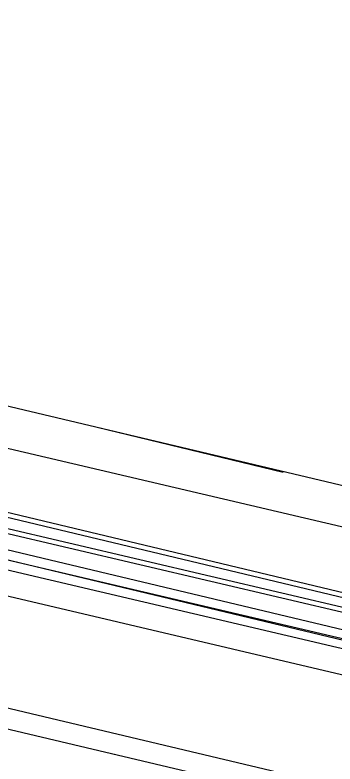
# Model space of a CAD drawing. Header units: feet. Extents: x -84 to 198, y -22 to 181.
# Drawn here: x 80.702 to 81.551, y 16.524 to 18.511 of the extents above; entities that cross this region are included whole.
import ezdxf

# ---------------------------------------------------------------- set-up
doc = ezdxf.new("R2010")
doc.units = ezdxf.units.FT
doc.layers.add('A-LINEA', color=7, linetype='CONTINUOUS')

msp = doc.modelspace()

# ---------------------------------------------------------------- linework, layer by layer
at = {"layer": 'A-LINEA'}
for p, q in [((72.68, 18.5111), (87.8933, 14.9111)), ((86.9333, 15.9911), (80.24, 17.5778)), ((80.92, 17.4178), (81.4133, 17.2978)), ((80.6133, 17.3778), (83.4533, 16.7111)), ((80.5733, 17.2178), (83.4133, 16.5378)), ((80.5733, 17.2044), (83.4133, 16.5244)), ((80.56, 17.1778), (83.4, 16.5111)), ((80.56, 17.1644), (83.4, 16.4978)), ((83.36, 16.3378), (80.5333, 17.0044)), ((86.76, 15.2311), (80.0667, 16.8178))]:
    msp.add_line(p, q, dxfattribs=at)
msp.add_lwpolyline([(80.5467, 17.0711), (83.44, 16.3911), (83.44, 16.4044), (80.5467, 17.0978), (83.44, 16.4178), (83.4533, 16.4178), (83.4533, 16.4311), (80.5467, 17.1244)], dxfattribs=at)

doc.saveas('drawing.dxf')
